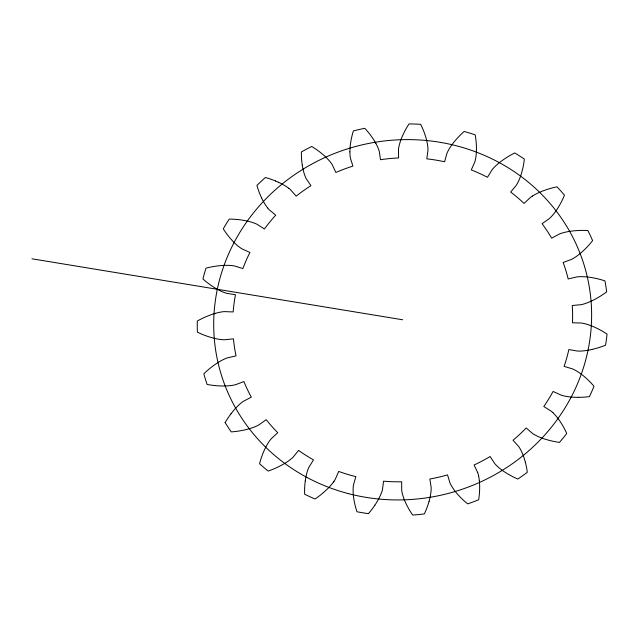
<?xml version="1.0" encoding="UTF-8"?>
<svg xmlns="http://www.w3.org/2000/svg" width="639" height="639" viewBox="0 0 639 639"><rect width="100%" height="100%" fill="white"/><g stroke="black" fill="none" stroke-linecap="round" stroke-linejoin="round"><path stroke-width="0.96" d="M349.9 151.858L349.956 149.358A67.486 63.924 -14.2 0 1 350.46 144.007L350.923 141.019A85.81 81.281 -14.2 0 1 353.359 130.939A206.038 195.159 -14.2 0 1 364.781 128.295A85.81 81.281 -14.2 0 1 371.363 136.291L373.08 138.767A67.486 63.924 -14.2 0 1 375.86 143.352M305.266 480.935L304.931 483.931A85.81 81.281 -14.2 0 0 304.635 494.219A206.038 195.159 -14.2 0 0 315.059 498.995A85.81 81.281 -14.2 0 0 323.59 492.477M429.081 501.296L428.194 504.203A85.81 81.281 -14.2 0 1 424.352 513.916A206.038 195.159 -14.2 0 1 412.698 515.058A85.81 81.281 -14.2 0 1 407.347 506.256L405.997 503.572A67.486 63.924 -14.2 0 1 403.904 498.644L403.105 496.287A51.2 48.5 -14.2 0 1 402.33 493.54L402.083 492.501A24.809 23.499 -14.2 0 1 401.699 490.177L401.659 481.782A170.485 161.483 -14.2 0 1 383.552 481.199L382.489 489.49A24.809 23.499 -14.2 0 1 381.795 491.846L381.427 492.869A51.2 48.5 -14.2 0 1 380.317 495.552L379.223 497.853A67.486 63.924 -14.2 0 1 376.531 502.629L374.861 505.217M334.005 481.303L333.366 482.197M230.983 413.8L232.9 411.372A67.486 63.924 -14.2 0 1 236.574 407.219L238.419 405.398A51.2 48.5 -14.2 0 1 240.639 403.417L241.502 402.706A24.809 23.499 -14.2 0 1 243.491 401.26L251.303 397.17A170.485 161.483 -14.2 0 1 243.922 381.563L235.663 384.678A24.809 23.499 -14.2 0 1 233.235 385.213L232.125 385.397A51.2 48.5 -14.2 0 1 229.137 385.756L226.518 385.932A67.486 63.924 -14.2 0 1 220.894 385.956L217.747 385.804A85.81 81.281 -14.2 0 1 207.092 384.43A206.038 195.159 -14.2 0 1 203.841 373.815A85.81 81.281 -14.2 0 1 211.932 366.802L214.448 364.925A67.486 63.924 -14.2 0 1 219.129 361.85L221.413 360.556A51.2 48.5 -14.2 0 1 224.097 359.206L225.12 358.743A24.809 23.499 -14.2 0 1 227.436 357.848L236.055 355.891A170.485 161.483 -14.2 0 1 233.427 338.854L224.64 339.756A24.809 23.499 -14.2 0 1 222.172 339.644L221.054 339.541A51.2 48.5 -14.2 0 1 218.099 339.117L215.543 338.614A67.486 63.924 -14.2 0 1 210.167 337.192L207.204 336.234A85.81 81.281 -14.2 0 1 197.403 332.16A206.038 195.159 -14.2 0 1 197.299 321.026A85.81 81.281 -14.2 0 1 207.02 316.305L209.951 315.139A67.486 63.924 -14.2 0 1 215.303 313.358M323.59 492.485L325.922 490.401A67.486 63.924 -14.2 0 0 329.844 486.463L331.545 484.514A51.2 48.5 -14.2 0 0 333.366 482.197M532.439 196.045L533.397 195.454A51.2 48.5 -14.2 0 1 536.017 194L538.373 192.842A67.486 63.924 -14.2 0 1 543.581 190.678L546.561 189.631A85.81 81.281 -14.2 0 1 557.016 186.82A206.038 195.159 -14.2 0 1 564.477 195.214A85.81 81.281 -14.2 0 1 559.9 204.648L558.35 207.3A67.486 63.924 -14.2 0 1 555.291 211.876L553.709 213.913A51.2 48.5 -14.2 0 1 551.792 216.158L551.034 216.972A24.809 23.499 -14.2 0 1 549.26 218.658L542.08 223.706A170.485 161.483 -14.2 0 1 551.649 238.163L559.413 234.01A24.809 23.499 -14.2 0 1 561.745 233.163L562.831 232.844A51.2 48.5 -14.2 0 1 565.747 232.101L568.327 231.582A67.486 63.924 -14.2 0 1 573.918 230.831L577.065 230.575A85.81 81.281 -14.2 0 1 587.856 230.543A206.038 195.159 -14.2 0 1 592.609 240.607A85.81 81.281 -14.2 0 1 585.564 248.579L583.327 250.752A67.486 63.924 -14.2 0 1 579.11 254.402L577.025 255.967A51.2 48.5 -14.2 0 1 574.549 257.653L573.598 258.244A24.809 23.499 -14.2 0 1 571.426 259.426L563.135 262.477A170.485 161.483 -14.2 0 1 568.183 278.955L576.785 276.927A24.809 23.499 -14.2 0 1 579.254 276.711L580.38 276.671A51.2 48.5 -14.2 0 1 583.383 276.711L585.995 276.871A67.486 63.924 -14.2 0 1 591.546 277.574L594.629 278.141A85.81 81.281 -14.2 0 1 604.957 280.888A206.038 195.159 -14.2 0 1 606.651 291.863A85.81 81.281 -14.2 0 1 597.665 297.79L594.909 299.324A67.486 63.924 -14.2 0 1 589.845 301.768L587.409 302.758A51.2 48.5 -14.2 0 1 584.565 303.757L583.487 304.084A24.809 23.499 -14.2 0 1 581.075 304.667L572.28 305.498A170.485 161.483 -14.2 0 1 572.448 322.775L581.25 323.022A24.809 23.499 -14.2 0 1 583.671 323.446L584.757 323.701A51.2 48.5 -14.2 0 1 587.608 324.508L590.069 325.339A67.486 63.924 -14.2 0 1 595.173 327.448L597.96 328.789A85.81 81.281 -14.2 0 1 607.058 334.109A206.038 195.159 -14.2 0 1 605.564 345.196A85.81 81.281 -14.2 0 1 595.292 348.63L592.233 349.405M215.303 313.366L217.851 312.695A51.2 48.5 -14.2 0 1 220.798 312.072L221.909 311.888A24.809 23.499 -14.2 0 1 224.377 311.616L233.171 311.936A170.485 161.483 -14.2 0 1 235.479 294.731L226.829 293.349A24.809 23.499 -14.2 0 1 224.497 292.606L223.458 292.215A51.2 48.5 -14.2 0 1 220.759 291.041L218.45 289.898A67.486 63.924 -14.2 0 1 213.714 287.135L211.15 285.441A85.81 81.281 -14.2 0 1 202.938 278.971A206.038 195.159 -14.2 0 1 205.99 268.14A85.81 81.281 -14.2 0 1 216.613 266.064L219.752 265.688A67.486 63.924 -14.2 0 1 225.375 265.345L227.995 265.353A51.2 48.5 -14.2 0 1 230.991 265.512L232.101 265.616A24.809 23.499 -14.2 0 1 234.537 265.984L242.852 268.564A170.485 161.483 -14.2 0 1 249.929 252.469L242.053 248.898A24.809 23.499 -14.2 0 1 240.032 247.581L239.154 246.934A51.2 48.5 -14.2 0 1 236.901 245.104L235.024 243.403A67.486 63.924 -14.2 0 1 231.27 239.497L229.305 237.197A85.81 81.281 -14.2 0 1 223.283 228.81A206.038 195.159 -14.2 0 1 229.265 219.089A85.81 81.281 -14.2 0 1 240.016 219.816L243.116 220.255A67.486 63.924 -14.2 0 1 248.587 221.366L251.095 222.045A51.2 48.5 -14.2 0 1 253.907 222.971L254.945 223.362A24.809 23.499 -14.2 0 1 257.166 224.345L264.386 228.986A170.485 161.483 -14.2 0 1 275.705 215.199L269.187 209.704A24.809 23.499 -14.2 0 1 267.629 207.915M578.638 397.33L575.491 397.29A67.486 63.924 -14.2 0 1 569.892 396.907L567.304 396.555A51.2 48.5 -14.2 0 1 564.373 396.012L563.286 395.765A24.809 23.499 -14.2 0 1 560.938 395.078L553.094 391.435A170.485 161.483 -14.2 0 1 543.813 406.516L551.082 411.093A24.809 23.499 -14.2 0 1 552.887 412.658M31.95 258.795L402.658 319.772M275.473 180.965L278.316 182.203M288.748 188.257L287.862 187.61A51.2 48.5 -14.2 0 0 285.433 185.989L283.229 184.687A67.486 63.924 -14.2 0 0 278.316 182.203M552.887 412.658L553.662 413.417A51.2 48.5 -14.2 0 1 555.626 415.534L557.232 417.467A67.486 63.924 -14.2 0 1 560.379 421.836L561.993 424.376A85.81 81.281 -14.2 0 1 566.737 433.506A206.038 195.159 -14.2 0 1 559.444 442.388A85.81 81.281 -14.2 0 1 548.941 440.271L545.938 439.432A67.486 63.924 -14.2 0 1 540.698 437.619L538.318 436.613A51.2 48.5 -14.2 0 1 535.674 435.327L534.699 434.808A24.809 23.499 -14.2 0 1 532.654 433.538L526.185 427.986A170.485 161.483 -14.2 0 1 513.037 440.231L518.692 446.533A24.809 23.499 -14.2 0 1 519.97 448.522L520.497 449.457A51.2 48.5 -14.2 0 1 521.775 452.013L522.774 454.305A67.486 63.924 -14.2 0 1 524.539 459.345L525.362 462.229M267.629 207.915L266.974 207.06A51.2 48.5 -14.2 0 1 265.337 204.696L264.027 202.563A67.486 63.924 -14.2 0 1 261.543 197.818M375.86 143.36L377.002 145.58A51.2 48.5 -14.2 0 1 378.16 148.192L378.552 149.191A24.809 23.499 -14.2 0 1 379.27 151.427L380.509 159.71A170.485 161.483 -14.2 0 1 398.592 157.929L398.472 149.534A24.809 23.499 -14.2 0 1 398.816 147.194L399.032 146.131A51.2 48.5 -14.2 0 1 399.758 143.344L400.517 140.931A67.486 63.924 -14.2 0 1 402.514 135.867L403.8 133.096A85.81 81.281 -14.2 0 1 408.984 123.942A206.038 195.159 -14.2 0 1 420.646 124.317A85.81 81.281 -14.2 0 1 424.679 133.767L425.622 136.602A67.486 63.924 -14.2 0 1 426.98 141.77L427.435 144.222A51.2 48.5 -14.2 0 1 427.81 147.058L427.898 148.12A24.809 23.499 -14.2 0 1 427.954 150.477L426.788 158.831A170.485 161.483 -14.2 0 1 444.584 161.763L446.845 153.584A24.809 23.499 -14.2 0 1 447.835 151.403L448.346 150.437A51.2 48.5 -14.2 0 1 449.824 147.913L451.238 145.764A67.486 63.924 -14.2 0 1 454.577 141.371L456.589 139.006A85.81 81.281 -14.2 0 1 464.138 131.466A206.038 195.159 -14.2 0 1 475.184 134.829A85.81 81.281 -14.2 0 1 476.359 145.029L476.462 148.032A67.486 63.924 -14.2 0 1 476.295 153.392L476.039 155.892A51.2 48.5 -14.2 0 1 475.592 158.728L475.376 159.79A24.809 23.499 -14.2 0 1 474.761 162.09L471.286 169.894A170.485 161.483 -14.2 0 1 487.461 177.307L491.942 169.966A24.809 23.499 -14.2 0 1 493.508 168.097L494.266 167.29A51.2 48.5 -14.2 0 1 496.399 165.221L498.356 163.504A67.486 63.924 -14.2 0 1 502.789 160.101L505.385 158.328A85.81 81.281 -14.2 0 1 514.738 152.953A206.038 195.159 -14.2 0 1 524.339 159.063A85.81 81.281 -14.2 0 1 522.582 169.255L521.823 172.195A67.486 63.924 -14.2 0 1 520.154 177.354L519.195 179.711A51.2 48.5 -14.2 0 1 517.965 182.347L517.462 183.321A24.809 23.499 -14.2 0 1 516.224 185.39L510.689 192.059A170.485 161.483 -14.2 0 1 524.06 203.418L530.418 197.451A24.809 23.499 -14.2 0 1 532.439 196.045M261.535 197.818L260.313 195.079A85.81 81.281 -14.2 0 1 256.934 185.39A206.038 195.159 -14.2 0 1 265.401 177.506A85.81 81.281 -14.2 0 1 275.473 180.973M477.7 472.572L474.082 465A170.485 161.483 -14.2 0 0 490.113 456.518L494.722 463.555A24.809 23.499 -14.2 0 0 496.327 465.32L497.102 466.079A51.2 48.5 -14.2 0 0 499.267 468.004L501.256 469.585A67.486 63.924 -14.2 0 0 505.753 472.692L508.38 474.29A85.81 81.281 -14.2 0 0 517.83 479.042A206.038 195.159 -14.2 0 0 527.311 472.301A85.81 81.281 -14.2 0 0 525.354 462.229M478.603 475.871L478.363 474.825A24.809 23.499 -14.2 0 0 477.708 472.572M302.271 165.181L301.88 162.21A85.81 81.281 -14.2 0 1 301.392 151.938A206.038 195.159 -14.2 0 1 311.72 146.475A85.81 81.281 -14.2 0 1 320.363 152.425L322.735 154.35A67.486 63.924 -14.2 0 1 326.729 158.017L328.462 159.854A51.2 48.5 -14.2 0 1 330.331 162.05L330.994 162.905A24.809 23.499 -14.2 0 1 332.32 164.862L335.866 172.466A170.485 161.483 -14.2 0 1 352.904 166.108L350.428 158.184A24.809 23.499 -14.2 0 1 350.084 155.78L349.996 154.718A51.2 48.5 -14.2 0 1 349.9 151.858M479.402 481.159L479.098 478.683A51.2 48.5 -14.2 0 0 478.603 475.871M368.431 513.644A206.038 195.159 -14.2 0 1 356.977 511.759A85.81 81.281 -14.2 0 1 354.349 501.839L353.822 498.891A67.486 63.924 -14.2 0 1 353.215 493.58L353.119 491.079A51.2 48.5 -14.2 0 1 353.151 488.22L353.215 487.15A24.809 23.499 -14.2 0 1 353.503 484.801L355.843 476.646A170.485 161.483 -14.2 0 1 338.702 471.422L335.299 479.25A24.809 23.499 -14.2 0 1 334.005 481.295M225.128 422.595A206.038 195.159 -14.2 0 0 231.286 431.9A85.81 81.281 -14.2 0 0 242.013 430.47L245.104 429.823A67.486 63.924 -14.2 0 0 250.552 428.346L253.044 427.499A51.2 48.5 -14.2 0 0 255.84 426.389L256.87 425.933A24.809 23.499 -14.2 0 0 259.067 424.799L266.199 419.679A170.485 161.483 -14.2 0 0 277.773 432.707L271.407 438.578A24.809 23.499 -14.2 0 0 269.834 440.527L269.195 441.421A51.2 48.5 -14.2 0 0 267.605 443.889L266.335 446.11A67.486 63.924 -14.2 0 0 263.939 451.022L262.765 453.834A85.81 81.281 -14.2 0 0 259.57 463.746A206.038 195.159 -14.2 0 0 268.188 471.055A85.81 81.281 -14.2 0 0 278.181 466.925L281 465.511A67.486 63.924 -14.2 0 0 285.865 462.708L288.045 461.254A51.2 48.5 -14.2 0 0 290.441 459.473L291.312 458.77A24.809 23.499 -14.2 0 0 293.125 457.117L298.589 450.399A170.485 161.483 -14.2 0 0 313.501 459.872L308.957 467.181A24.809 23.499 -14.2 0 0 308.022 469.385L307.655 470.408A51.2 48.5 -14.2 0 0 306.808 473.172L306.201 475.624A67.486 63.924 -14.2 0 0 305.274 480.935M592.233 349.405A67.486 63.924 -14.2 0 1 586.698 350.476L584.086 350.811A51.2 48.5 -14.2 0 1 581.091 351.043L579.964 351.083A24.809 23.499 -14.2 0 1 577.488 351.035L568.854 349.573A170.485 161.483 -14.2 0 1 564.117 366.379L572.464 368.879A24.809 23.499 -14.2 0 1 574.653 369.917L575.619 370.444A51.2 48.5 -14.2 0 1 578.127 371.954L580.236 373.392A67.486 63.924 -14.2 0 1 584.525 376.754L586.802 378.775A85.81 81.281 -14.2 0 1 593.99 386.276A206.038 195.159 -14.2 0 1 589.43 396.643A85.81 81.281 -14.2 0 1 578.646 397.33M479.402 481.159A67.486 63.924 -14.2 0 1 479.665 486.503L479.633 489.506A85.81 81.281 -14.2 0 1 478.651 499.778A206.038 195.159 -14.2 0 1 467.676 503.875A85.81 81.281 -14.2 0 1 459.992 496.838L457.923 494.618A67.486 63.924 -14.2 0 1 454.505 490.448L453.059 488.396A51.2 48.5 -14.2 0 1 451.525 485.967L450.998 485.041A24.809 23.499 -14.2 0 1 449.96 482.916L447.548 474.897A170.485 161.483 -14.2 0 1 429.823 479.01L431.141 487.277A24.809 23.499 -14.2 0 1 431.133 489.634L431.069 490.712A51.2 48.5 -14.2 0 1 430.75 493.564L430.335 496.04A67.486 63.924 -14.2 0 1 429.073 501.296M374.861 505.217A85.81 81.281 -14.2 0 1 368.439 513.644M225.12 422.587A85.81 81.281 -14.2 0 1 230.983 413.808M288.74 188.257A24.809 23.499 -14.2 0 1 290.585 189.783L296.176 196.141A170.485 161.483 -14.2 0 1 310.905 185.677L306.257 178.736A24.809 23.499 -14.2 0 1 305.242 176.54L304.859 175.541A51.2 48.5 -14.2 0 1 303.956 172.834L303.309 170.421A67.486 63.924 -14.2 0 1 302.279 165.181M348.431 493.635A189.551 179.551 -14.2 0 0 586.538 273.74A189.551 179.551 -14.2 0 0 273.005 191.94A189.551 179.551 -14.2 0 0 348.431 493.635"/></g></svg>
